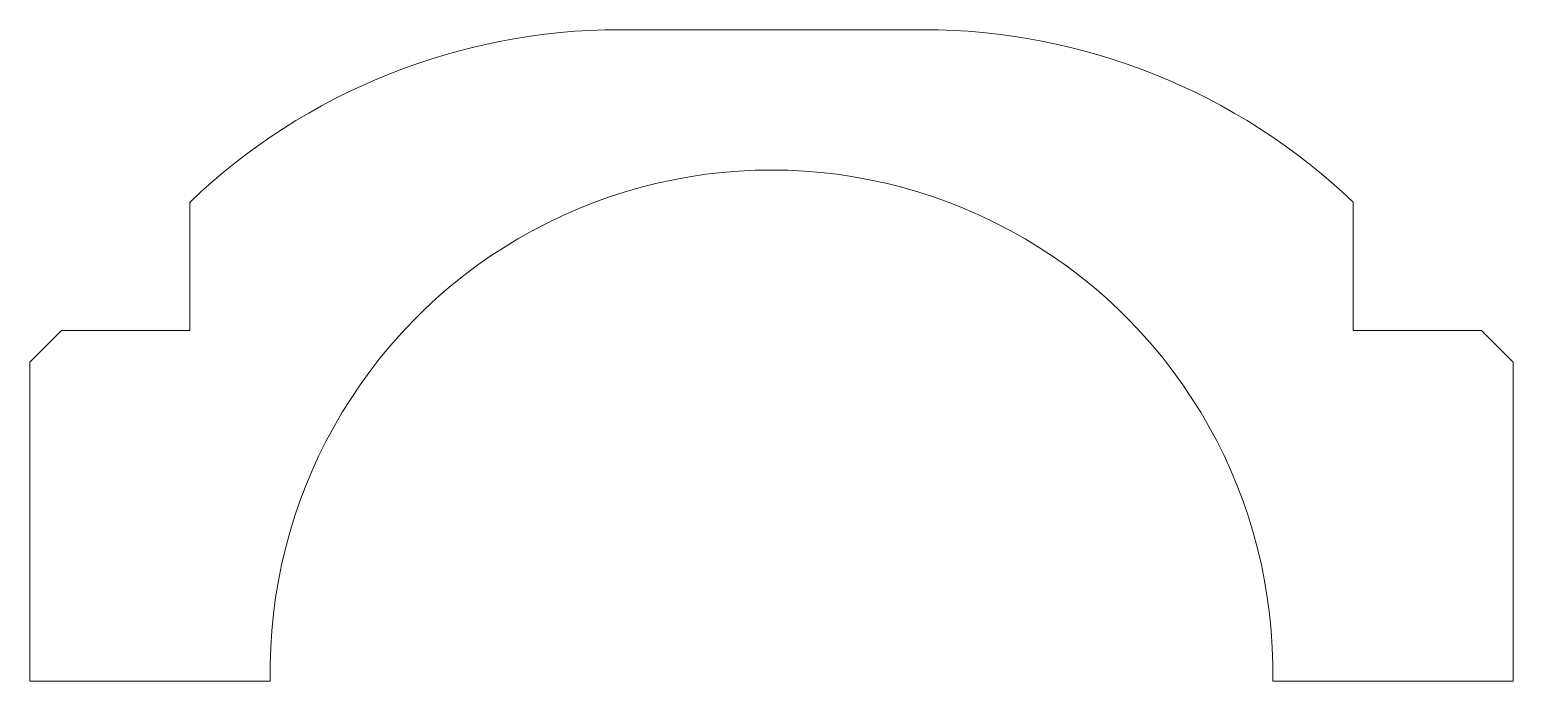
# Model space of a CAD drawing. Header units: millimetres. Extents: x 2.4 to 76.4, y 2.3 to 34.8.
import ezdxf

# ---------------------------------------------------------------- set-up
doc = ezdxf.new("R2010")
doc.units = ezdxf.units.MM

msp = doc.modelspace()

# ---------------------------------------------------------------- linework, layer by layer
at = {"color": 7, "linetype": 'Continuous', "lineweight": 15}
for p, q in [((46.983, 34.824), (31.846, 34.824)), ((10.414, 26.223), (10.414, 19.824)), ((68.414, 19.824), (68.414, 26.223)), ((4.005, 19.824), (2.419, 18.238)), ((10.414, 19.824), (4.005, 19.824)), ((74.824, 19.824), (68.414, 19.824)), ((76.409, 18.238), (74.824, 19.824)), ((2.419, 18.238), (2.419, 2.324)), ((76.409, 2.324), (76.409, 18.238)), ((2.419, 2.324), (14.419, 2.324)), ((64.409, 2.324), (76.409, 2.324))]:
    msp.add_line(p, q, dxfattribs=at)
for centre, radius, start, end in [((31.846, 3.824), 31, 90, 133.73544), ((46.983, 3.824), 31, 46.26456, 90), ((39.414, 2.824), 25, 358.85401, 181.14599)]:
    msp.add_arc(centre, radius, start, end, dxfattribs=at)

doc.saveas('drawing.dxf')
